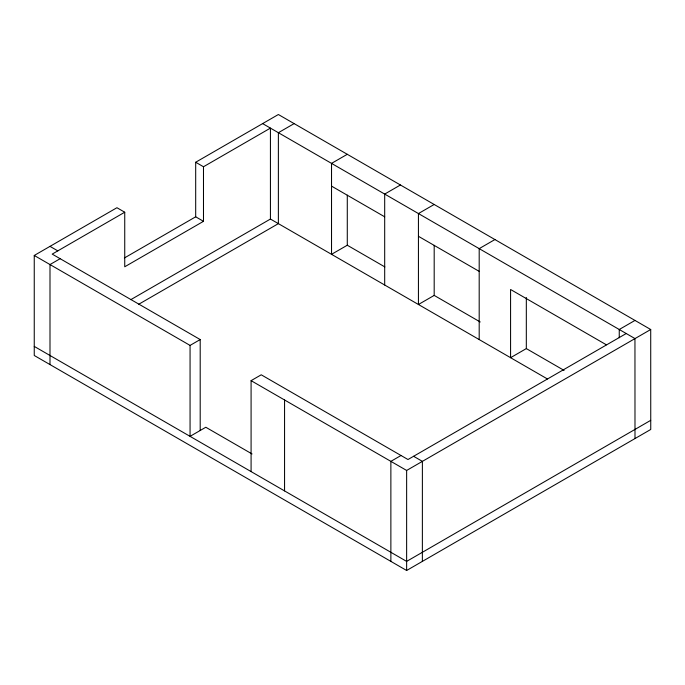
<?xml version="1.0" encoding="UTF-8"?>
<svg xmlns="http://www.w3.org/2000/svg" width="685" height="685" viewBox="0 0 685 685"><rect width="100%" height="100%" fill="white"/><g stroke="black" fill="none" stroke-linecap="round" stroke-linejoin="round"><path stroke-width="1.03" d="M347.286 154.296L331.531 163.39L331.531 254.323L347.286 245.23L347.286 195.148M406.633 570.485L650.75 429.461L650.716 329.511L406.642 470.458L406.633 570.485L34.25 355.489L34.25 255.462L116.938 207.718L124.739 212.222L124.739 266.782L203.488 221.315L203.488 166.755L270.429 128.112L270.429 219.046L547.418 378.959M434.187 204.472L418.432 213.566L418.432 304.5L434.187 295.406L434.187 245.316M606.353 344.795L510.573 289.49L510.573 357.69L526.32 348.596L526.328 297.453M422.371 561.349L422.388 461.365L413.594 456.287M650.707 420.342L406.633 561.392L34.25 346.396M124.345 258.005L195.687 216.811L195.687 162.251L278.375 114.515L650.716 329.511M124.739 212.222L52.197 254.109L200.2 339.563L200.2 430.497M60.143 258.699L49.996 264.556L49.996 364.583M294.13 123.608L278.375 132.702L278.375 223.635L138.747 304.251M130.792 299.662L270.429 219.046M400.442 184.984L384.687 194.078L384.687 285.011M34.25 255.462L190.062 345.411L200.2 339.563M494.938 239.544L479.192 248.638L479.192 339.572M251.087 471.588L251.087 380.654L261.233 374.798L407.986 459.524L626.227 333.526M401.016 455.499L390.87 461.356L390.87 561.383M635.004 320.409L619.249 329.502L619.249 337.765M262.629 123.608L634.952 338.561L634.995 438.554M331.531 186.123L384.687 216.811M418.432 236.299L479.192 271.371M347.286 245.23L384.859 266.927M434.187 295.406L480.211 321.976M526.32 348.596L564.08 370.397M195.687 162.251L203.488 166.755M195.687 216.811L203.488 221.315M49.996 246.369L57.805 250.873M251.087 380.654L406.642 470.458M252.046 453.949L205.808 427.252L190.062 436.345L190.062 345.411M284.558 399.971L284.558 490.905"/></g></svg>
